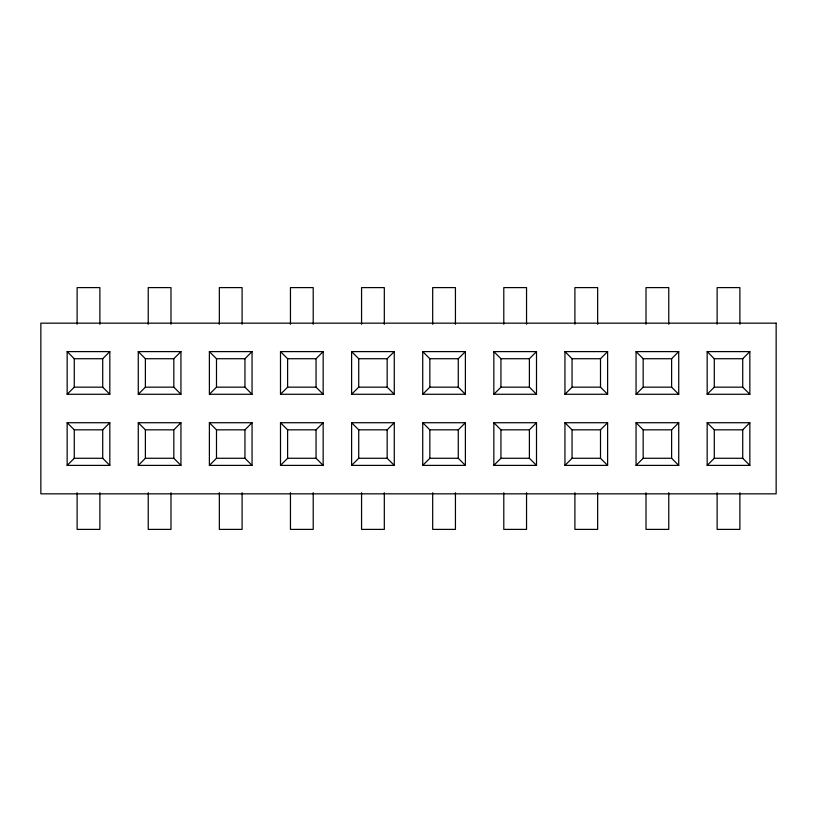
<?xml version="1.0" encoding="UTF-8"?>
<svg xmlns="http://www.w3.org/2000/svg" width="817" height="817" viewBox="0 0 817 817"><rect width="100%" height="100%" fill="white"/><g stroke="black" fill="none" stroke-linecap="round" stroke-linejoin="round"><path stroke-width="1.23" d="M67.157 394.274L74.276 387.166L102.717 387.166L109.825 394.274L67.157 394.274L67.157 351.606L109.825 351.606L109.825 394.274M102.717 387.166L102.717 358.724L109.825 351.606M67.157 465.394L74.276 458.276L102.717 458.276L109.825 465.394L67.157 465.394L67.157 422.726L109.825 422.726L109.825 465.394M102.717 458.276L102.717 429.834L109.825 422.726M138.277 394.274L145.385 387.166L173.827 387.166L180.945 394.274L138.277 394.274L138.277 351.606L180.945 351.606L180.945 394.274M173.827 387.166L173.827 358.724L180.945 351.606M138.277 465.394L145.385 458.276L173.827 458.276L180.945 465.394L138.277 465.394L138.277 422.726L180.945 422.726L180.945 465.394M173.827 458.276L173.827 429.834L180.945 422.726M209.387 394.274L216.495 387.166L244.947 387.166L252.055 394.274L252.055 351.606L209.387 351.606L209.387 394.274L252.055 394.274M209.387 351.606L216.495 358.724L244.947 358.724L252.055 351.606M209.387 465.394L216.495 458.276L244.947 458.276L252.055 465.394L252.055 422.726L209.387 422.726L209.387 465.394L252.055 465.394M209.387 422.726L216.495 429.834L244.947 429.834L252.055 422.726M280.497 394.274L287.604 387.166L316.056 387.166L323.164 394.274L280.497 394.274L280.497 351.606L323.164 351.606L323.164 394.274M316.056 387.166L316.056 358.724L323.164 351.606M280.497 465.394L287.604 458.276L316.056 458.276L323.164 465.394L280.497 465.394L280.497 422.726L323.164 422.726L323.164 465.394M316.056 458.276L316.056 429.834L323.164 422.726M351.606 394.274L358.724 387.166L387.166 387.166L394.274 394.274L394.274 351.606L351.606 351.606L351.606 394.274L394.274 394.274M387.166 387.166L387.166 358.724L394.274 351.606M351.606 465.394L358.724 458.276L387.166 458.276L394.274 465.394L351.606 465.394L351.606 422.726L394.274 422.726L394.274 465.394M351.606 422.726L358.724 429.834L387.166 429.834L394.274 422.726M422.726 394.274L429.834 387.166L429.834 358.724L422.726 351.606L465.394 351.606L465.394 394.274L422.726 394.274L422.726 351.606M429.834 358.724L458.276 358.724L465.394 351.606M422.726 465.394L429.834 458.276L429.834 429.834L422.726 422.726L465.394 422.726L465.394 465.394L422.726 465.394L422.726 422.726M429.834 429.834L458.276 429.834L465.394 422.726M493.836 394.274L500.944 387.166L500.944 358.724L493.836 351.606L536.503 351.606L536.503 394.274L493.836 394.274L493.836 351.606M500.944 358.724L529.396 358.724L536.503 351.606M493.836 465.394L500.944 458.276L500.944 429.834L493.836 422.726L536.503 422.726L536.503 465.394L493.836 465.394L493.836 422.726M500.944 429.834L529.396 429.834L536.503 422.726M564.945 394.274L572.053 387.166L600.505 387.166L607.613 394.274L607.613 351.606L564.945 351.606L564.945 394.274L607.613 394.274M564.945 351.606L572.053 358.724L600.505 358.724L607.613 351.606M564.945 465.394L572.053 458.276L600.505 458.276L607.613 465.394L607.613 422.726L564.945 422.726L564.945 465.394L607.613 465.394M564.945 422.726L572.053 429.834L600.505 429.834L607.613 422.726M636.055 394.274L643.173 387.166L643.173 358.724L636.055 351.606L678.723 351.606L678.723 394.274L636.055 394.274L636.055 351.606M643.173 358.724L671.615 358.724L678.723 351.606M636.055 465.394L643.173 458.276L643.173 429.834L636.055 422.726L678.723 422.726L678.723 465.394L636.055 465.394L636.055 422.726M643.173 429.834L671.615 429.834L678.723 422.726M707.175 394.274L714.283 387.166L714.283 358.724L707.175 351.606L749.843 351.606L749.843 394.274L707.175 394.274L707.175 351.606M714.283 358.724L742.724 358.724L749.843 351.606M707.175 465.394L714.283 458.276L714.283 429.834L707.175 422.726L749.843 422.726L749.843 465.394L707.175 465.394L707.175 422.726M714.283 429.834L742.724 429.834L749.843 422.726M67.157 351.606L74.276 358.724L102.717 358.724M138.277 351.606L145.385 358.724L173.827 358.724M280.497 351.606L287.604 358.724L316.056 358.724M351.606 351.606L358.724 358.724L387.166 358.724M429.834 387.166L458.276 387.166L465.394 394.274M500.944 387.166L529.396 387.166L536.503 394.274M643.173 387.166L671.615 387.166L678.723 394.274M714.283 387.166L742.724 387.166L749.843 394.274M67.157 422.726L74.276 429.834L102.717 429.834M138.277 422.726L145.385 429.834L173.827 429.834M280.497 422.726L287.604 429.834L316.056 429.834M429.834 458.276L458.276 458.276L465.394 465.394M500.944 458.276L529.396 458.276L536.503 465.394M643.173 458.276L671.615 458.276L678.723 465.394M714.283 458.276L742.724 458.276L749.843 465.394M742.724 358.724L742.724 387.166M742.724 429.834L742.724 458.276M739.885 324.267L739.885 287.604L717.132 287.604L717.132 324.267M739.885 492.733L739.885 529.396L717.132 529.396L717.132 492.733M671.615 358.724L671.615 387.166M671.615 429.834L671.615 458.276M668.766 324.267L668.766 287.604L646.012 287.604L646.012 324.267M668.766 492.733L668.766 529.396L646.012 529.396L646.012 492.733M600.505 358.724L600.505 387.166M600.505 429.834L600.505 458.276M597.656 324.267L597.656 287.604L574.902 287.604L574.902 324.267M597.656 492.733L597.656 529.396L574.902 529.396L574.902 492.733M572.053 358.724L572.053 387.166M572.053 429.834L572.053 458.276M529.396 358.724L529.396 387.166M529.396 429.834L529.396 458.276M526.546 324.267L526.546 287.604L503.793 287.604L503.793 324.267M526.546 492.733L526.546 529.396L503.793 529.396L503.793 492.733M458.276 358.724L458.276 387.166M458.276 429.834L458.276 458.276M455.437 324.267L455.437 287.604L432.683 287.604L432.683 324.267M455.437 492.733L455.437 529.396L432.683 529.396L432.683 492.733M387.166 429.834L387.166 458.276M384.317 324.267L384.317 287.604L361.563 287.604L361.563 324.267M384.317 492.733L384.317 529.396L361.563 529.396L361.563 492.733M358.724 358.724L358.724 387.166M358.724 429.834L358.724 458.276M313.207 324.267L313.207 287.604L290.454 287.604L290.454 324.267M313.207 492.733L313.207 529.396L290.454 529.396L290.454 492.733M287.604 358.724L287.604 387.166M287.604 429.834L287.604 458.276M244.947 358.724L244.947 387.166M244.947 429.834L244.947 458.276M242.098 324.267L242.098 287.604L219.344 287.604L219.344 324.267M242.098 492.733L242.098 529.396L219.344 529.396L219.344 492.733M216.495 358.724L216.495 387.166M216.495 429.834L216.495 458.276M170.988 324.267L170.988 287.604L148.234 287.604L148.234 324.267M170.988 492.733L170.988 529.396L148.234 529.396L148.234 492.733M145.385 358.724L145.385 387.166M145.385 429.834L145.385 458.276M99.868 324.267L99.868 287.604L77.115 287.604L77.115 324.267M99.868 492.733L99.868 529.396L77.115 529.396L77.115 492.733M74.276 358.724L74.276 387.166M74.276 429.834L74.276 458.276M776.15 323.164L40.85 323.164L40.85 493.836L776.15 493.836L776.15 323.164"/></g></svg>
